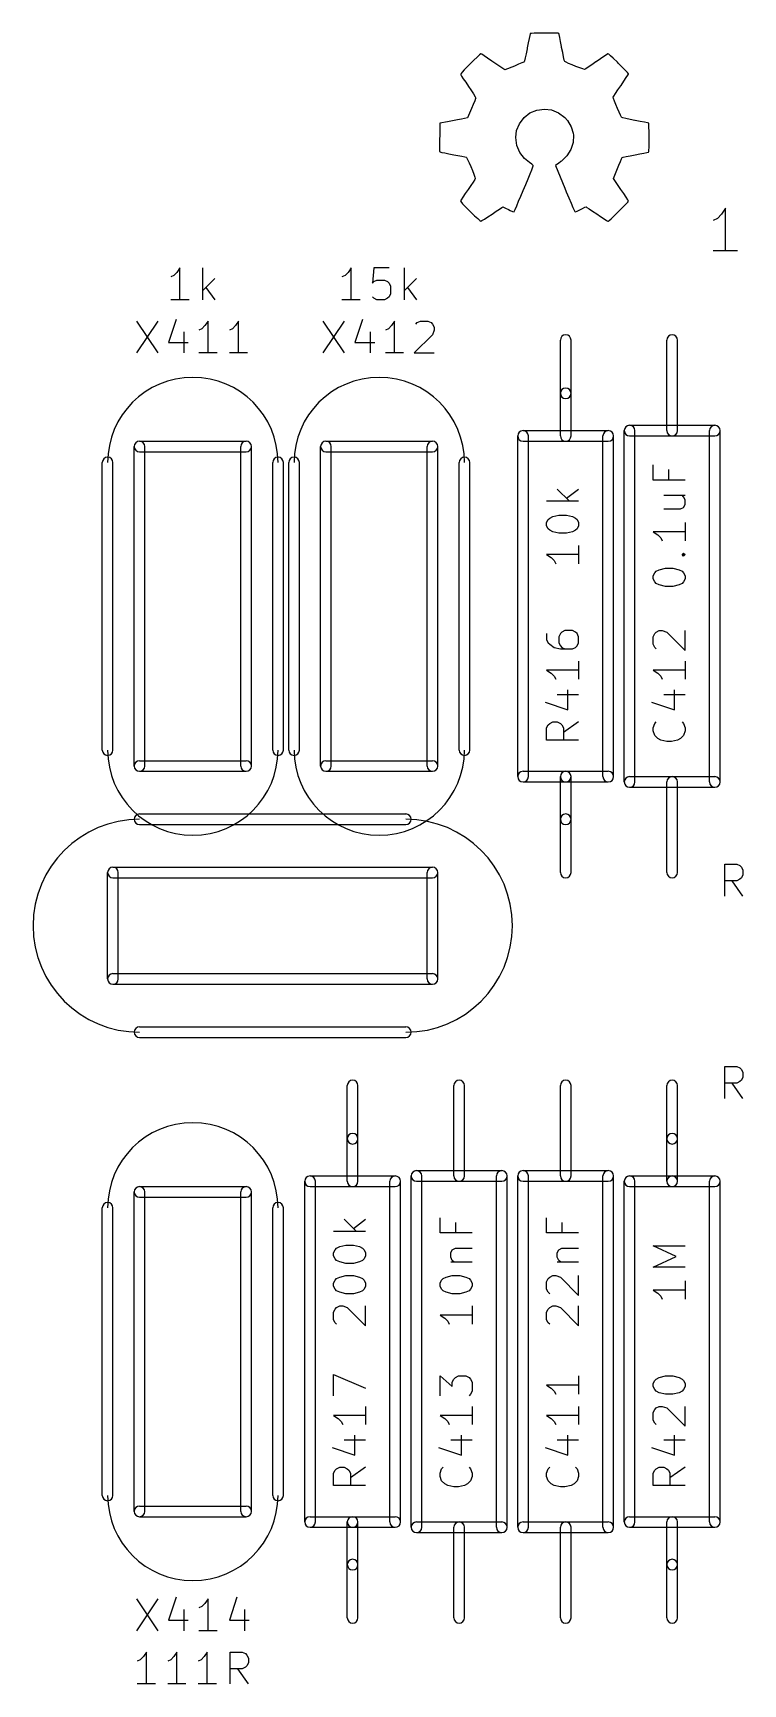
# Model space of a CAD drawing. Extents: x 182.9 to 232.4, y -159.8 to -119.6.
# Drawn here: x 182.88 to 199.81, y -159.69 to -120.31 of the extents above; entities that cross this region are included whole.
import ezdxf

# ---------------------------------------------------------------- set-up
doc = ezdxf.new("R2010")
doc.units = 0
doc.header["$MEASUREMENT"] = 0
doc.layers.add('BLACK', color=250, linetype='CONTINUOUS')

msp = doc.modelspace()

# ---------------------------------------------------------------- linework, layer by layer
at = {"layer": 'BLACK'}
for p, q in [((194.706, -120.439), (194.686, -120.543)), ((194.724, -120.366), (194.706, -120.439)), ((194.734, -120.327), (194.724, -120.366)), ((194.762, -120.32), (194.734, -120.325)), ((194.734, -120.325), (194.734, -120.327)), ((194.831, -120.315), (194.762, -120.32)), ((194.925, -120.312), (194.831, -120.315)), ((195.034, -120.31), (194.925, -120.312)), ((195.146, -120.31), (195.034, -120.31)), ((195.255, -120.31), (195.146, -120.31)), ((195.344, -120.312), (195.255, -120.31)), ((195.402, -120.317), (195.344, -120.312)), ((195.417, -120.32), (195.402, -120.317)), ((195.425, -120.348), (195.417, -120.32)), ((195.44, -120.416), (195.425, -120.348)), ((195.458, -120.515), (195.44, -120.416)), ((193.469, -120.884), (193.393, -120.957)), ((193.525, -120.83), (193.469, -120.884)), ((193.553, -120.805), (193.525, -120.83)), ((193.556, -120.805), (193.553, -120.805)), ((193.578, -120.818), (193.556, -120.805)), ((193.637, -120.856), (193.578, -120.818)), ((193.718, -120.912), (193.637, -120.856)), ((194.615, -120.904), (194.602, -120.97)), ((194.635, -120.805), (194.615, -120.904)), ((194.658, -120.688), (194.635, -120.805)), ((194.663, -120.665), (194.658, -120.688)), ((194.686, -120.543), (194.663, -120.665)), ((195.481, -120.635), (195.458, -120.515)), ((195.483, -120.655), (195.481, -120.635)), ((195.509, -120.777), (195.483, -120.655)), ((195.529, -120.879), (195.509, -120.777)), ((195.547, -120.955), (195.529, -120.879)), ((196.492, -120.868), (196.408, -120.927)), ((196.555, -120.828), (196.492, -120.868)), ((196.586, -120.81), (196.555, -120.828)), ((196.606, -120.818), (196.586, -120.81)), ((196.649, -120.851), (196.606, -120.818)), ((196.715, -120.912), (196.649, -120.851)), ((193.086, -121.275), (193.078, -121.295)), ((193.078, -121.295), (193.081, -121.31)), ((193.114, -121.242), (193.086, -121.275)), ((193.162, -121.188), (193.114, -121.242)), ((193.241, -121.11), (193.162, -121.188)), ((193.304, -121.044), (193.241, -121.11)), ((193.393, -120.957), (193.304, -121.044)), ((193.82, -120.98), (193.718, -120.912)), ((193.845, -120.998), (193.82, -120.98)), ((194.127, -121.188), (193.845, -120.998)), ((194.356, -121.097), (194.127, -121.188)), ((194.455, -121.056), (194.356, -121.097)), ((194.534, -121.023), (194.455, -121.056)), ((194.582, -121.003), (194.534, -121.023)), ((194.594, -120.998), (194.582, -121.003)), ((194.602, -120.97), (194.594, -120.998)), ((195.557, -120.99), (195.547, -120.955)), ((195.588, -121.008), (195.557, -120.99)), ((195.651, -121.036), (195.588, -121.008)), ((195.735, -121.072), (195.651, -121.036)), ((195.826, -121.11), (195.735, -121.072)), ((195.915, -121.143), (195.826, -121.11)), ((195.986, -121.168), (195.915, -121.143)), ((196.027, -121.181), (195.986, -121.168)), ((196.03, -121.181), (196.027, -121.181)), ((196.058, -121.166), (196.03, -121.181)), ((196.116, -121.125), (196.058, -121.166)), ((196.2, -121.069), (196.116, -121.125)), ((196.299, -121.001), (196.2, -121.069)), ((196.306, -120.995), (196.299, -121.001)), ((196.408, -120.927), (196.306, -120.995)), ((196.814, -121.008), (196.715, -120.912)), ((196.842, -121.034), (196.814, -121.008)), ((196.929, -121.122), (196.842, -121.034)), ((197.002, -121.199), (196.929, -121.122)), ((197.053, -121.255), (197.002, -121.199)), ((197.076, -121.285), (197.053, -121.255)), ((197.061, -121.315), (197.076, -121.288)), ((197.076, -121.288), (197.076, -121.285)), ((193.081, -121.31), (193.098, -121.338)), ((193.098, -121.338), (193.139, -121.399)), ((193.139, -121.399), (193.197, -121.486)), ((193.197, -121.486), (193.266, -121.585)), ((193.266, -121.585), (193.322, -121.669)), ((193.322, -121.669), (193.383, -121.763)), ((196.771, -121.752), (196.827, -121.669)), ((196.827, -121.669), (196.896, -121.567)), ((196.896, -121.567), (196.901, -121.559)), ((196.901, -121.559), (196.969, -121.46)), ((196.969, -121.46), (197.025, -121.374)), ((197.025, -121.374), (197.061, -121.315)), ((193.378, -122.014), (193.337, -122.113)), ((193.413, -121.93), (193.378, -122.014)), ((193.383, -121.763), (193.421, -121.829)), ((193.431, -121.874), (193.413, -121.93)), ((193.421, -121.829), (193.436, -121.862)), ((193.436, -121.862), (193.431, -121.874)), ((196.71, -121.844), (196.713, -121.841)), ((196.718, -121.872), (196.71, -121.844)), ((196.713, -121.841), (196.731, -121.813)), ((196.741, -121.933), (196.718, -121.872)), ((196.731, -121.813), (196.771, -121.752)), ((196.774, -122.017), (196.741, -121.933)), ((196.812, -122.11), (196.774, -122.017)), ((192.58, -122.461), (192.573, -123.137)), ((192.763, -122.425), (192.58, -122.461)), ((192.883, -122.403), (192.763, -122.425)), ((193.004, -122.38), (192.883, -122.403)), ((193.093, -122.362), (193.004, -122.38)), ((193.238, -122.334), (193.093, -122.362)), ((193.337, -122.113), (193.238, -122.334)), ((194.409, -122.636), (194.475, -122.474)), ((194.475, -122.474), (194.589, -122.326)), ((194.589, -122.326), (194.729, -122.217)), ((194.729, -122.217), (194.892, -122.149)), ((194.892, -122.149), (195.072, -122.126)), ((195.072, -122.126), (195.245, -122.146)), ((195.245, -122.146), (195.412, -122.212)), ((195.412, -122.212), (195.56, -122.324)), ((195.56, -122.324), (195.623, -122.395)), ((195.623, -122.395), (195.71, -122.545)), ((196.853, -122.199), (196.812, -122.11)), ((196.886, -122.273), (196.853, -122.199)), ((196.908, -122.319), (196.886, -122.273)), ((196.916, -122.326), (196.908, -122.319)), ((196.944, -122.337), (196.916, -122.326)), ((197.015, -122.352), (196.944, -122.337)), ((197.114, -122.372), (197.015, -122.352)), ((197.231, -122.395), (197.114, -122.372)), ((197.239, -122.398), (197.231, -122.395)), ((197.358, -122.42), (197.239, -122.398)), ((197.457, -122.438), (197.358, -122.42)), ((197.528, -122.453), (197.457, -122.438)), ((197.559, -122.461), (197.528, -122.453)), ((197.564, -122.489), (197.559, -122.461)), ((194.389, -122.806), (194.409, -122.636)), ((194.412, -122.992), (194.389, -122.806)), ((195.71, -122.545), (195.758, -122.702)), ((195.763, -122.743), (195.755, -122.918)), ((195.758, -122.702), (195.763, -122.743)), ((197.566, -122.555), (197.564, -122.489)), ((197.569, -122.662), (197.566, -122.555)), ((197.571, -122.791), (197.569, -122.662)), ((197.571, -122.806), (197.571, -122.791)), ((197.571, -122.946), (197.571, -122.806)), ((192.573, -123.137), (192.601, -123.149)), ((192.601, -123.149), (192.629, -123.157)), ((192.629, -123.157), (192.697, -123.172)), ((192.697, -123.172), (192.794, -123.193)), ((192.794, -123.193), (192.91, -123.213)), ((192.91, -123.213), (193.007, -123.231)), ((193.007, -123.231), (193.106, -123.251)), ((193.106, -123.251), (193.177, -123.264)), ((193.177, -123.264), (193.208, -123.271)), ((194.483, -123.157), (194.412, -122.992)), ((194.6, -123.302), (194.483, -123.157)), ((195.61, -123.238), (195.481, -123.363)), ((195.704, -123.088), (195.61, -123.238)), ((195.755, -122.918), (195.704, -123.088)), ((196.954, -123.271), (197.023, -123.256)), ((197.023, -123.256), (197.119, -123.236)), ((197.119, -123.236), (197.234, -123.215)), ((197.234, -123.215), (197.345, -123.195)), ((197.345, -123.195), (197.444, -123.175)), ((197.444, -123.175), (197.515, -123.162)), ((197.515, -123.162), (197.548, -123.154)), ((197.548, -123.154), (197.556, -123.149)), ((197.556, -123.149), (197.564, -123.134)), ((197.564, -123.134), (197.566, -123.101)), ((197.566, -123.101), (197.569, -123.04)), ((197.569, -123.04), (197.571, -122.946)), ((193.208, -123.271), (193.218, -123.281)), ((193.218, -123.281), (193.241, -123.33)), ((193.241, -123.33), (193.276, -123.406)), ((193.276, -123.406), (193.317, -123.497)), ((193.317, -123.497), (193.355, -123.591)), ((193.355, -123.591), (193.391, -123.68)), ((194.719, -123.398), (194.6, -123.302)), ((194.772, -123.439), (194.719, -123.398)), ((194.732, -123.67), (194.772, -123.574)), ((194.805, -123.469), (194.772, -123.439)), ((194.772, -123.574), (194.798, -123.505)), ((194.798, -123.505), (194.808, -123.477)), ((194.808, -123.477), (194.805, -123.469)), ((195.367, -123.449), (195.336, -123.474)), ((195.336, -123.474), (195.56, -124.013)), ((195.407, -123.419), (195.367, -123.449)), ((195.466, -123.373), (195.407, -123.419)), ((195.481, -123.363), (195.466, -123.373)), ((196.72, -123.784), (196.817, -123.541)), ((196.817, -123.541), (196.847, -123.464)), ((196.847, -123.464), (196.886, -123.375)), ((196.886, -123.375), (196.913, -123.309)), ((196.913, -123.309), (196.929, -123.281)), ((196.929, -123.281), (196.954, -123.271)), ((193.251, -124.046), (193.185, -124.142)), ((193.319, -123.947), (193.251, -124.046)), ((193.373, -123.866), (193.319, -123.947)), ((193.411, -123.807), (193.373, -123.866)), ((193.391, -123.68), (193.413, -123.746)), ((193.424, -123.779), (193.411, -123.807)), ((193.413, -123.746), (193.424, -123.779)), ((194.569, -124.064), (194.627, -123.924)), ((194.627, -123.924), (194.683, -123.789)), ((194.683, -123.789), (194.732, -123.67)), ((195.56, -124.013), (195.595, -124.097)), ((196.898, -124.043), (196.72, -123.784)), ((196.967, -124.142), (196.898, -124.043)), ((193.088, -124.287), (193.07, -124.315)), ((193.07, -124.315), (193.081, -124.333)), ((193.081, -124.333), (193.119, -124.381)), ((193.126, -124.226), (193.088, -124.287)), ((193.119, -124.381), (193.192, -124.457)), ((193.185, -124.142), (193.126, -124.226)), ((194.376, -124.516), (194.412, -124.435)), ((194.412, -124.435), (194.457, -124.325)), ((194.457, -124.325), (194.513, -124.198)), ((194.513, -124.198), (194.569, -124.064)), ((195.595, -124.097), (195.656, -124.244)), ((195.656, -124.244), (195.71, -124.371)), ((195.71, -124.371), (195.753, -124.473)), ((196.944, -124.468), (197.013, -124.394)), ((197.023, -124.229), (196.967, -124.142)), ((197.013, -124.394), (197.058, -124.343)), ((197.061, -124.29), (197.023, -124.229)), ((197.058, -124.343), (197.076, -124.32)), ((197.076, -124.32), (197.061, -124.29)), ((193.192, -124.457), (193.304, -124.567)), ((193.304, -124.567), (193.322, -124.584)), ((193.322, -124.584), (193.408, -124.668)), ((193.408, -124.668), (193.482, -124.737)), ((193.482, -124.737), (193.535, -124.783)), ((193.535, -124.783), (193.558, -124.8)), ((193.558, -124.8), (193.584, -124.785)), ((193.584, -124.785), (193.642, -124.75)), ((193.642, -124.75), (193.726, -124.694)), ((193.726, -124.694), (193.825, -124.628)), ((193.825, -124.628), (193.924, -124.562)), ((193.924, -124.562), (194.005, -124.508)), ((194.005, -124.508), (194.061, -124.47)), ((194.061, -124.47), (194.086, -124.457)), ((194.086, -124.457), (194.099, -124.463)), ((194.099, -124.463), (194.145, -124.485)), ((194.145, -124.485), (194.213, -124.521)), ((194.213, -124.521), (194.254, -124.541)), ((194.254, -124.541), (194.315, -124.567)), ((194.315, -124.567), (194.348, -124.574)), ((194.348, -124.574), (194.353, -124.564)), ((194.353, -124.564), (194.376, -124.516)), ((195.753, -124.473), (195.783, -124.539)), ((195.783, -124.539), (195.796, -124.567)), ((195.796, -124.567), (195.796, -124.569)), ((195.796, -124.569), (195.816, -124.572)), ((195.816, -124.572), (195.857, -124.557)), ((195.857, -124.557), (195.933, -124.521)), ((195.933, -124.521), (195.981, -124.496)), ((195.981, -124.496), (196.04, -124.468)), ((196.04, -124.468), (196.065, -124.457)), ((196.065, -124.457), (196.088, -124.47)), ((196.088, -124.47), (196.141, -124.506)), ((196.141, -124.506), (196.223, -124.559)), ((196.223, -124.559), (196.319, -124.623)), ((196.319, -124.623), (196.411, -124.686)), ((196.411, -124.686), (196.494, -124.742)), ((196.494, -124.742), (196.555, -124.78)), ((196.555, -124.78), (196.586, -124.798)), ((196.586, -124.798), (196.591, -124.798)), ((196.591, -124.798), (196.616, -124.783)), ((196.616, -124.783), (196.665, -124.742)), ((196.665, -124.742), (196.738, -124.673)), ((196.738, -124.673), (196.842, -124.569)), ((196.842, -124.569), (196.858, -124.554)), ((196.858, -124.554), (196.944, -124.468)), ((199.196, -124.732), (199.1, -124.781)), ((199.293, -124.635), (199.196, -124.732)), ((199.39, -124.49), (199.293, -124.635)), ((199.39, -125.506), (199.39, -124.49)), ((199.68, -125.506), (199.1, -125.506)), ((186.309, -126.02), (186.236, -126.093)), ((186.382, -125.911), (186.309, -126.02)), ((186.382, -126.673), (186.382, -125.911)), ((186.926, -126.673), (186.926, -125.911)), ((190.391, -126.02), (190.319, -126.093)), ((190.464, -125.911), (190.391, -126.02)), ((190.464, -126.673), (190.464, -125.911)), ((191.008, -125.911), (190.972, -126.274)), ((191.371, -125.911), (191.008, -125.911)), ((191.734, -126.673), (191.734, -125.911)), ((186.236, -126.093), (186.164, -126.129)), ((187.216, -126.165), (186.926, -126.456)), ((186.998, -126.383), (187.216, -126.673)), ((190.319, -126.093), (190.246, -126.129)), ((190.972, -126.274), (191.008, -126.238)), ((191.008, -126.238), (191.081, -126.202)), ((191.081, -126.202), (191.262, -126.202)), ((191.262, -126.202), (191.335, -126.238)), ((191.335, -126.238), (191.371, -126.274)), ((191.371, -126.274), (191.407, -126.347)), ((191.407, -126.347), (191.407, -126.528)), ((192.024, -126.165), (191.734, -126.456)), ((191.806, -126.383), (192.024, -126.673)), ((186.599, -126.673), (186.164, -126.673)), ((190.681, -126.673), (190.246, -126.673)), ((191.008, -126.637), (190.972, -126.601)), ((191.081, -126.673), (191.008, -126.637)), ((191.262, -126.673), (191.081, -126.673)), ((191.335, -126.637), (191.262, -126.673)), ((191.371, -126.601), (191.335, -126.637)), ((191.407, -126.528), (191.371, -126.601)), ((185.347, -127.181), (185.855, -127.943)), ((185.855, -127.181), (185.347, -127.943)), ((186.291, -127.145), (186.109, -127.689)), ((187.053, -127.181), (186.98, -127.29)), ((187.053, -127.943), (187.053, -127.181)), ((187.779, -127.181), (187.706, -127.29)), ((187.779, -127.943), (187.779, -127.181)), ((189.792, -127.181), (190.3, -127.943)), ((190.3, -127.181), (189.792, -127.943)), ((190.736, -127.145), (190.554, -127.689)), ((191.498, -127.181), (191.425, -127.29)), ((191.498, -127.943), (191.498, -127.181)), ((192.042, -127.218), (192.115, -127.181)), ((192.115, -127.181), (192.296, -127.181)), ((192.296, -127.181), (192.369, -127.218)), ((186.472, -127.435), (186.472, -127.943)), ((186.908, -127.363), (186.835, -127.399)), ((186.98, -127.29), (186.908, -127.363)), ((187.633, -127.363), (187.561, -127.399)), ((187.706, -127.29), (187.633, -127.363)), ((190.917, -127.435), (190.917, -127.943)), ((191.353, -127.363), (191.28, -127.399)), ((191.425, -127.29), (191.353, -127.363)), ((192.405, -127.508), (191.97, -127.943)), ((192.006, -127.254), (192.042, -127.218)), ((192.369, -127.218), (192.405, -127.254)), ((192.405, -127.254), (192.441, -127.327)), ((192.441, -127.399), (192.405, -127.508)), ((192.441, -127.327), (192.441, -127.399)), ((186.109, -127.689), (186.581, -127.689)), ((187.271, -127.943), (186.835, -127.943)), ((187.996, -127.943), (187.561, -127.943)), ((190.554, -127.689), (191.026, -127.689)), ((191.716, -127.943), (191.28, -127.943)), ((191.97, -127.943), (192.441, -127.943)), ((195.453, -128.905), (195.453, -127.635)), ((195.707, -128.905), (195.707, -127.635)), ((197.993, -129.794), (197.993, -127.635)), ((198.247, -129.794), (198.247, -127.635)), ((195.453, -129.921), (195.453, -128.905)), ((195.707, -129.921), (195.707, -128.905)), ((194.437, -138.049), (194.437, -129.921)), ((194.564, -129.794), (196.596, -129.794)), ((194.691, -138.049), (194.691, -129.921)), ((196.469, -138.049), (196.469, -129.921)), ((196.723, -138.049), (196.723, -129.921)), ((196.977, -138.176), (196.977, -129.794)), ((197.104, -129.667), (199.136, -129.667)), ((197.104, -129.921), (199.136, -129.921)), ((197.231, -138.176), (197.231, -129.794)), ((199.009, -138.176), (199.009, -129.794)), ((199.263, -138.176), (199.263, -129.794)), ((185.293, -137.795), (185.293, -130.175)), ((185.42, -130.048), (187.96, -130.048)), ((185.42, -130.302), (187.96, -130.302)), ((185.547, -137.795), (185.547, -130.175)), ((187.833, -137.795), (187.833, -130.175)), ((188.087, -137.795), (188.087, -130.175)), ((189.738, -137.795), (189.738, -130.175)), ((189.865, -130.048), (192.405, -130.048)), ((189.865, -130.302), (192.405, -130.302)), ((189.992, -137.795), (189.992, -130.175)), ((192.278, -137.795), (192.278, -130.175)), ((192.532, -137.795), (192.532, -130.175)), ((194.564, -130.048), (196.596, -130.048)), ((184.531, -137.414), (184.531, -130.556)), ((184.785, -137.414), (184.785, -130.556)), ((188.595, -137.414), (188.595, -130.556)), ((188.849, -137.414), (188.849, -130.556)), ((188.976, -137.414), (188.976, -130.556)), ((189.23, -137.414), (189.23, -130.556)), ((193.04, -137.414), (193.04, -130.556)), ((193.294, -137.414), (193.294, -130.556)), ((197.666, -130.973), (197.666, -130.61)), ((198.029, -130.719), (198.029, -130.973)), ((198.428, -130.973), (197.666, -130.973)), ((195.888, -131.481), (195.126, -131.481)), ((195.38, -131.191), (195.671, -131.481)), ((195.598, -131.409), (195.888, -131.191)), ((197.92, -131.336), (198.428, -131.336)), ((198.392, -131.372), (198.356, -131.336)), ((198.428, -131.445), (198.392, -131.372)), ((198.428, -131.554), (198.428, -131.445)), ((195.126, -131.989), (195.163, -131.917)), ((195.163, -131.917), (195.199, -131.88)), ((195.199, -131.88), (195.272, -131.844)), ((195.272, -131.844), (195.417, -131.808)), ((195.417, -131.808), (195.598, -131.808)), ((195.598, -131.808), (195.743, -131.844)), ((195.743, -131.844), (195.816, -131.88)), ((195.816, -131.88), (195.852, -131.917)), ((195.852, -131.917), (195.888, -131.989)), ((197.92, -131.663), (198.32, -131.663)), ((198.32, -131.663), (198.392, -131.626)), ((198.392, -131.626), (198.428, -131.554)), ((195.126, -132.062), (195.126, -131.989)), ((195.163, -132.134), (195.126, -132.062)), ((195.199, -132.171), (195.163, -132.134)), ((195.272, -132.207), (195.199, -132.171)), ((195.417, -132.243), (195.272, -132.207)), ((195.598, -132.243), (195.417, -132.243)), ((195.743, -132.207), (195.598, -132.243)), ((195.816, -132.171), (195.743, -132.207)), ((195.852, -132.134), (195.816, -132.171)), ((195.888, -132.062), (195.852, -132.134)), ((195.888, -131.989), (195.888, -132.062)), ((198.428, -132.207), (197.666, -132.207)), ((197.666, -132.207), (197.775, -132.28)), ((197.775, -132.28), (197.848, -132.352)), ((198.428, -131.989), (198.428, -132.425)), ((195.888, -132.534), (195.888, -132.969)), ((197.848, -132.352), (197.884, -132.425)), ((198.356, -132.751), (198.392, -132.715)), ((198.392, -132.715), (198.428, -132.751)), ((195.888, -132.751), (195.126, -132.751)), ((195.126, -132.751), (195.235, -132.824)), ((195.235, -132.824), (195.308, -132.896)), ((195.308, -132.896), (195.344, -132.969)), ((197.739, -133.15), (197.812, -133.114)), ((197.812, -133.114), (197.957, -133.078)), ((197.957, -133.078), (198.138, -133.078)), ((198.138, -133.078), (198.283, -133.114)), ((198.283, -133.114), (198.356, -133.15)), ((198.392, -132.788), (198.356, -132.751)), ((198.356, -132.751), (198.428, -132.751)), ((198.428, -132.751), (198.392, -132.788)), ((197.666, -133.259), (197.703, -133.187)), ((197.666, -133.332), (197.666, -133.259)), ((197.703, -133.404), (197.666, -133.332)), ((197.703, -133.187), (197.739, -133.15)), ((197.739, -133.441), (197.703, -133.404)), ((197.812, -133.477), (197.739, -133.441)), ((197.957, -133.513), (197.812, -133.477)), ((198.283, -133.477), (198.138, -133.513)), ((198.356, -133.441), (198.283, -133.477)), ((198.356, -133.15), (198.392, -133.187)), ((198.392, -133.404), (198.356, -133.441)), ((198.392, -133.187), (198.428, -133.259)), ((198.428, -133.332), (198.392, -133.404)), ((198.428, -133.259), (198.428, -133.332)), ((198.138, -133.513), (197.957, -133.513)), ((195.126, -134.638), (195.126, -134.783)), ((195.453, -134.638), (195.417, -134.711)), ((195.489, -134.602), (195.453, -134.638)), ((195.562, -134.566), (195.489, -134.602)), ((195.743, -134.566), (195.562, -134.566)), ((195.816, -134.602), (195.743, -134.566)), ((195.852, -134.638), (195.816, -134.602)), ((195.888, -134.711), (195.852, -134.638)), ((197.666, -134.711), (197.703, -134.638)), ((197.703, -134.638), (197.739, -134.602)), ((197.739, -134.602), (197.812, -134.566)), ((197.812, -134.566), (197.884, -134.566)), ((197.884, -134.566), (197.993, -134.602)), ((197.993, -134.602), (198.428, -135.037)), ((198.428, -135.037), (198.428, -134.566)), ((195.126, -134.783), (195.163, -134.856)), ((195.163, -134.856), (195.199, -134.892)), ((195.199, -134.892), (195.308, -134.965)), ((195.308, -134.965), (195.453, -135.001)), ((195.417, -134.711), (195.417, -134.856)), ((195.417, -134.856), (195.453, -134.928)), ((195.453, -134.928), (195.489, -134.965)), ((195.453, -135.001), (195.743, -135.001)), ((195.489, -134.965), (195.562, -135.001)), ((195.743, -135.001), (195.816, -134.965)), ((195.816, -134.965), (195.852, -134.928)), ((195.852, -134.928), (195.888, -134.856)), ((195.888, -134.856), (195.888, -134.711)), ((197.666, -134.892), (197.666, -134.711)), ((197.703, -134.965), (197.666, -134.892)), ((197.739, -135.001), (197.703, -134.965)), ((195.888, -135.291), (195.888, -135.727)), ((198.428, -135.291), (198.428, -135.727)), ((195.888, -135.509), (195.126, -135.509)), ((195.126, -135.509), (195.235, -135.582)), ((195.235, -135.582), (195.308, -135.654)), ((195.308, -135.654), (195.344, -135.727)), ((198.428, -135.509), (197.666, -135.509)), ((197.666, -135.509), (197.775, -135.582)), ((197.775, -135.582), (197.848, -135.654)), ((197.848, -135.654), (197.884, -135.727)), ((195.38, -136.09), (195.888, -136.09)), ((195.634, -136.452), (195.634, -135.981)), ((197.92, -136.09), (198.428, -136.09)), ((198.174, -136.452), (198.174, -135.981)), ((195.09, -136.271), (195.634, -136.452)), ((197.63, -136.271), (198.174, -136.452)), ((195.126, -136.888), (195.163, -136.815)), ((195.126, -137.178), (195.126, -136.888)), ((195.163, -136.815), (195.199, -136.779)), ((195.199, -136.779), (195.272, -136.743)), ((195.272, -136.743), (195.38, -136.743)), ((195.38, -136.743), (195.453, -136.779)), ((195.453, -136.779), (195.489, -136.815)), ((195.489, -136.815), (195.526, -136.888)), ((195.888, -136.743), (195.526, -136.997)), ((195.526, -136.888), (195.526, -137.178)), ((197.666, -136.888), (197.703, -136.779)), ((197.666, -136.96), (197.666, -136.888)), ((197.703, -137.069), (197.666, -136.96)), ((197.703, -136.779), (197.739, -136.743)), ((198.356, -136.743), (198.392, -136.779)), ((198.392, -136.779), (198.428, -136.888)), ((198.428, -136.96), (198.392, -137.069)), ((198.428, -136.888), (198.428, -136.96)), ((195.888, -137.178), (195.126, -137.178)), ((197.775, -137.142), (197.703, -137.069)), ((197.848, -137.178), (197.775, -137.142)), ((197.993, -137.214), (197.848, -137.178)), ((198.102, -137.214), (197.993, -137.214)), ((198.247, -137.178), (198.102, -137.214)), ((198.32, -137.142), (198.247, -137.178)), ((198.392, -137.069), (198.32, -137.142)), ((185.42, -137.668), (187.96, -137.668)), ((189.865, -137.668), (192.405, -137.668)), ((185.42, -137.922), (187.96, -137.922)), ((189.865, -137.922), (192.405, -137.922)), ((194.564, -137.922), (195.58, -137.922)), ((194.564, -138.176), (195.58, -138.176)), ((195.453, -139.065), (195.453, -138.049)), ((195.58, -137.922), (196.596, -137.922)), ((195.58, -138.176), (196.596, -138.176)), ((195.707, -139.065), (195.707, -138.049)), ((197.104, -138.049), (199.136, -138.049)), ((197.993, -140.335), (197.993, -138.176)), ((198.247, -140.335), (198.247, -138.176)), ((197.104, -138.303), (199.136, -138.303)), ((185.42, -138.938), (191.77, -138.938)), ((185.42, -139.192), (191.77, -139.192)), ((195.453, -140.335), (195.453, -139.065)), ((195.707, -140.335), (195.707, -139.065)), ((199.372, -140.897), (199.372, -140.135)), ((199.372, -140.135), (199.662, -140.135)), ((199.662, -140.135), (199.735, -140.172)), ((199.735, -140.172), (199.771, -140.208)), ((184.658, -142.875), (184.658, -140.335)), ((184.785, -140.208), (192.405, -140.208)), ((184.785, -140.462), (192.405, -140.462)), ((184.912, -142.875), (184.912, -140.335)), ((192.278, -142.875), (192.278, -140.335)), ((192.532, -142.875), (192.532, -140.335)), ((199.662, -140.535), (199.372, -140.535)), ((199.807, -140.897), (199.553, -140.535)), ((199.735, -140.498), (199.662, -140.535)), ((199.771, -140.462), (199.735, -140.498)), ((199.771, -140.208), (199.807, -140.281)), ((199.807, -140.389), (199.771, -140.462)), ((199.807, -140.281), (199.807, -140.389)), ((184.785, -142.748), (192.405, -142.748)), ((184.785, -143.002), (192.405, -143.002)), ((185.42, -144.018), (191.77, -144.018)), ((185.42, -144.272), (191.77, -144.272)), ((199.372, -145.723), (199.372, -144.961)), ((199.372, -144.961), (199.662, -144.961)), ((199.662, -144.961), (199.735, -144.998)), ((199.735, -144.998), (199.771, -145.034)), ((199.771, -145.288), (199.735, -145.324)), ((199.771, -145.034), (199.807, -145.107)), ((199.807, -145.215), (199.771, -145.288)), ((199.807, -145.107), (199.807, -145.215)), ((190.373, -146.685), (190.373, -145.415)), ((190.627, -146.685), (190.627, -145.415)), ((192.913, -147.574), (192.913, -145.415)), ((193.167, -147.574), (193.167, -145.415)), ((195.453, -147.574), (195.453, -145.415)), ((195.707, -147.574), (195.707, -145.415)), ((197.993, -146.685), (197.993, -145.415)), ((198.247, -146.685), (198.247, -145.415)), ((199.662, -145.361), (199.372, -145.361)), ((199.807, -145.723), (199.553, -145.361)), ((199.735, -145.324), (199.662, -145.361)), ((190.373, -147.701), (190.373, -146.685)), ((190.627, -147.701), (190.627, -146.685)), ((197.993, -147.701), (197.993, -146.685)), ((198.247, -147.701), (198.247, -146.685)), ((189.484, -147.574), (191.516, -147.574)), ((191.897, -155.956), (191.897, -147.574)), ((192.024, -147.447), (194.056, -147.447)), ((192.151, -155.956), (192.151, -147.574)), ((193.929, -155.956), (193.929, -147.574)), ((194.183, -155.956), (194.183, -147.574)), ((194.437, -155.956), (194.437, -147.574)), ((194.564, -147.447), (196.596, -147.447)), ((194.691, -155.956), (194.691, -147.574)), ((196.469, -155.956), (196.469, -147.574)), ((196.723, -155.956), (196.723, -147.574)), ((197.104, -147.574), (198.12, -147.574)), ((198.12, -147.574), (199.136, -147.574)), ((185.293, -155.575), (185.293, -147.955)), ((185.42, -147.828), (187.96, -147.828)), ((185.547, -155.575), (185.547, -147.955)), ((187.833, -155.575), (187.833, -147.955)), ((188.087, -155.575), (188.087, -147.955)), ((189.357, -155.829), (189.357, -147.701)), ((189.484, -147.828), (191.516, -147.828)), ((189.611, -155.829), (189.611, -147.701)), ((191.389, -155.829), (191.389, -147.701)), ((191.643, -155.829), (191.643, -147.701)), ((192.024, -147.701), (194.056, -147.701)), ((194.564, -147.701), (196.596, -147.701)), ((196.977, -155.829), (196.977, -147.701)), ((197.104, -147.828), (198.12, -147.828)), ((197.231, -155.829), (197.231, -147.701)), ((198.12, -147.828), (199.136, -147.828)), ((199.009, -155.829), (199.009, -147.701)), ((199.263, -155.829), (199.263, -147.701)), ((184.531, -155.194), (184.531, -148.336)), ((184.785, -155.194), (184.785, -148.336)), ((185.42, -148.082), (187.96, -148.082)), ((188.595, -155.194), (188.595, -148.336)), ((188.849, -155.194), (188.849, -148.336)), ((190.3, -148.608), (190.591, -148.898)), ((190.518, -148.826), (190.808, -148.608)), ((192.586, -148.935), (192.586, -148.572)), ((192.949, -148.681), (192.949, -148.935)), ((195.126, -148.935), (195.126, -148.572)), ((195.489, -148.681), (195.489, -148.935)), ((190.808, -148.898), (190.046, -148.898)), ((190.119, -149.298), (190.192, -149.261)), ((190.192, -149.261), (190.337, -149.225)), ((190.337, -149.225), (190.518, -149.225)), ((190.518, -149.225), (190.663, -149.261)), ((190.663, -149.261), (190.736, -149.298)), ((193.348, -148.935), (192.586, -148.935)), ((195.888, -148.935), (195.126, -148.935)), ((198.211, -149.497), (197.666, -149.243)), ((197.666, -149.243), (198.428, -149.243)), ((190.046, -149.406), (190.083, -149.334)), ((190.046, -149.479), (190.046, -149.406)), ((190.083, -149.552), (190.046, -149.479)), ((190.083, -149.334), (190.119, -149.298)), ((190.119, -149.588), (190.083, -149.552)), ((190.192, -149.624), (190.119, -149.588)), ((190.337, -149.66), (190.192, -149.624)), ((190.663, -149.624), (190.518, -149.66)), ((190.736, -149.588), (190.663, -149.624)), ((190.736, -149.298), (190.772, -149.334)), ((190.772, -149.552), (190.736, -149.588)), ((190.772, -149.334), (190.808, -149.406)), ((190.808, -149.479), (190.772, -149.552)), ((190.808, -149.406), (190.808, -149.479)), ((192.84, -149.406), (192.877, -149.334)), ((192.84, -149.515), (192.84, -149.406)), ((192.877, -149.588), (192.84, -149.515)), ((192.84, -149.624), (193.348, -149.624)), ((192.877, -149.334), (192.949, -149.298)), ((192.913, -149.624), (192.877, -149.588)), ((192.949, -149.298), (193.348, -149.298)), ((195.38, -149.406), (195.417, -149.334)), ((195.38, -149.515), (195.38, -149.406)), ((195.417, -149.588), (195.38, -149.515)), ((195.38, -149.624), (195.888, -149.624)), ((195.417, -149.334), (195.489, -149.298)), ((195.453, -149.624), (195.417, -149.588)), ((195.489, -149.298), (195.888, -149.298)), ((197.666, -149.751), (198.211, -149.497)), ((190.083, -150.06), (190.119, -150.023)), ((190.119, -150.023), (190.192, -149.987)), ((190.192, -149.987), (190.337, -149.951)), ((190.518, -149.66), (190.337, -149.66)), ((190.337, -149.951), (190.518, -149.951)), ((190.518, -149.951), (190.663, -149.987)), ((190.663, -149.987), (190.736, -150.023)), ((190.736, -150.023), (190.772, -150.06)), ((192.623, -150.06), (192.659, -150.023)), ((192.659, -150.023), (192.732, -149.987)), ((192.732, -149.987), (192.877, -149.951)), ((192.877, -149.951), (193.058, -149.951)), ((193.058, -149.951), (193.203, -149.987)), ((193.203, -149.987), (193.276, -150.023)), ((193.276, -150.023), (193.312, -150.06)), ((195.126, -150.096), (195.163, -150.023)), ((195.163, -150.023), (195.199, -149.987)), ((195.199, -149.987), (195.272, -149.951)), ((195.272, -149.951), (195.344, -149.951)), ((195.344, -149.951), (195.453, -149.987)), ((195.453, -149.987), (195.888, -150.422)), ((195.888, -150.422), (195.888, -149.951)), ((198.428, -149.751), (197.666, -149.751)), ((190.046, -150.132), (190.083, -150.06)), ((190.046, -150.205), (190.046, -150.132)), ((190.083, -150.277), (190.046, -150.205)), ((190.119, -150.314), (190.083, -150.277)), ((190.192, -150.35), (190.119, -150.314)), ((190.337, -150.386), (190.192, -150.35)), ((190.518, -150.386), (190.337, -150.386)), ((190.663, -150.35), (190.518, -150.386)), ((190.736, -150.314), (190.663, -150.35)), ((190.772, -150.277), (190.736, -150.314)), ((190.772, -150.06), (190.808, -150.132)), ((190.808, -150.205), (190.772, -150.277)), ((190.808, -150.132), (190.808, -150.205)), ((192.586, -150.132), (192.623, -150.06)), ((192.586, -150.205), (192.586, -150.132)), ((192.623, -150.277), (192.586, -150.205)), ((192.659, -150.314), (192.623, -150.277)), ((192.732, -150.35), (192.659, -150.314)), ((192.877, -150.386), (192.732, -150.35)), ((193.058, -150.386), (192.877, -150.386)), ((193.203, -150.35), (193.058, -150.386)), ((193.276, -150.314), (193.203, -150.35)), ((193.312, -150.277), (193.276, -150.314)), ((193.312, -150.06), (193.348, -150.132)), ((193.348, -150.205), (193.312, -150.277)), ((193.348, -150.132), (193.348, -150.205)), ((195.126, -150.277), (195.126, -150.096)), ((195.163, -150.35), (195.126, -150.277)), ((195.199, -150.386), (195.163, -150.35)), ((198.428, -150.295), (197.666, -150.295)), ((197.666, -150.295), (197.775, -150.368)), ((197.775, -150.368), (197.848, -150.441)), ((197.848, -150.441), (197.884, -150.513)), ((198.428, -150.078), (198.428, -150.513)), ((190.046, -150.822), (190.083, -150.749)), ((190.046, -151.003), (190.046, -150.822)), ((190.083, -150.749), (190.119, -150.713)), ((190.119, -150.713), (190.192, -150.676)), ((190.192, -150.676), (190.264, -150.676)), ((190.264, -150.676), (190.373, -150.713)), ((190.373, -150.713), (190.808, -151.148)), ((190.808, -151.148), (190.808, -150.676)), ((193.348, -150.676), (193.348, -151.112)), ((195.126, -150.822), (195.163, -150.749)), ((195.126, -151.003), (195.126, -150.822)), ((195.163, -150.749), (195.199, -150.713)), ((195.199, -150.713), (195.272, -150.676)), ((195.272, -150.676), (195.344, -150.676)), ((195.344, -150.676), (195.453, -150.713)), ((195.453, -150.713), (195.888, -151.148)), ((195.888, -151.148), (195.888, -150.676)), ((190.083, -151.076), (190.046, -151.003)), ((190.119, -151.112), (190.083, -151.076)), ((193.348, -150.894), (192.586, -150.894)), ((192.586, -150.894), (192.695, -150.967)), ((192.695, -150.967), (192.768, -151.039)), ((192.768, -151.039), (192.804, -151.112)), ((195.163, -151.076), (195.126, -151.003)), ((195.199, -151.112), (195.163, -151.076)), ((190.046, -152.817), (190.046, -152.309)), ((190.046, -152.309), (190.808, -152.636)), ((192.586, -152.817), (192.586, -152.346)), ((192.586, -152.346), (192.877, -152.6)), ((192.913, -152.418), (192.949, -152.382)), ((192.949, -152.382), (193.022, -152.346)), ((193.022, -152.346), (193.203, -152.346)), ((193.203, -152.346), (193.276, -152.382)), ((193.276, -152.382), (193.312, -152.418)), ((195.888, -152.346), (195.888, -152.781)), ((197.739, -152.418), (197.812, -152.382)), ((197.812, -152.382), (197.957, -152.346)), ((197.957, -152.346), (198.138, -152.346)), ((198.138, -152.346), (198.283, -152.382)), ((198.283, -152.382), (198.356, -152.418)), ((192.877, -152.491), (192.913, -152.418)), ((192.877, -152.6), (192.877, -152.491)), ((193.312, -152.781), (193.276, -152.817)), ((193.312, -152.418), (193.348, -152.491)), ((193.348, -152.708), (193.312, -152.781)), ((193.348, -152.491), (193.348, -152.708)), ((195.888, -152.563), (195.126, -152.563)), ((195.126, -152.563), (195.235, -152.636)), ((195.235, -152.636), (195.308, -152.708)), ((195.308, -152.708), (195.344, -152.781)), ((197.666, -152.527), (197.703, -152.454)), ((197.666, -152.6), (197.666, -152.527)), ((197.703, -152.672), (197.666, -152.6)), ((197.703, -152.454), (197.739, -152.418)), ((197.739, -152.708), (197.703, -152.672)), ((197.812, -152.745), (197.739, -152.708)), ((197.957, -152.781), (197.812, -152.745)), ((198.138, -152.781), (197.957, -152.781)), ((198.283, -152.745), (198.138, -152.781)), ((198.356, -152.708), (198.283, -152.745)), ((198.356, -152.418), (198.392, -152.454)), ((198.392, -152.672), (198.356, -152.708)), ((198.392, -152.454), (198.428, -152.527)), ((198.428, -152.6), (198.392, -152.672)), ((198.428, -152.527), (198.428, -152.6)), ((190.808, -153.071), (190.808, -153.507)), ((193.348, -153.071), (193.348, -153.507)), ((195.888, -153.071), (195.888, -153.507)), ((197.666, -153.216), (197.703, -153.144)), ((197.703, -153.144), (197.739, -153.108)), ((197.739, -153.108), (197.812, -153.071)), ((197.812, -153.071), (197.884, -153.071)), ((197.884, -153.071), (197.993, -153.108)), ((197.993, -153.108), (198.428, -153.543)), ((198.428, -153.543), (198.428, -153.071)), ((190.808, -153.289), (190.046, -153.289)), ((190.046, -153.289), (190.155, -153.362)), ((190.155, -153.362), (190.228, -153.434)), ((190.228, -153.434), (190.264, -153.507)), ((193.348, -153.289), (192.586, -153.289)), ((192.586, -153.289), (192.695, -153.362)), ((192.695, -153.362), (192.768, -153.434)), ((192.768, -153.434), (192.804, -153.507)), ((195.888, -153.289), (195.126, -153.289)), ((195.126, -153.289), (195.235, -153.362)), ((195.235, -153.362), (195.308, -153.434)), ((195.308, -153.434), (195.344, -153.507)), ((197.666, -153.398), (197.666, -153.216)), ((197.703, -153.47), (197.666, -153.398)), ((197.739, -153.507), (197.703, -153.47)), ((190.3, -153.87), (190.808, -153.87)), ((190.554, -154.232), (190.554, -153.761)), ((192.84, -153.87), (193.348, -153.87)), ((193.094, -154.232), (193.094, -153.761)), ((195.38, -153.87), (195.888, -153.87)), ((195.634, -154.232), (195.634, -153.761)), ((197.92, -153.87), (198.428, -153.87)), ((198.174, -154.232), (198.174, -153.761)), ((190.01, -154.051), (190.554, -154.232)), ((192.55, -154.051), (193.094, -154.232)), ((195.09, -154.051), (195.634, -154.232)), ((197.63, -154.051), (198.174, -154.232)), ((190.046, -154.668), (190.083, -154.595)), ((190.046, -154.958), (190.046, -154.668)), ((190.083, -154.595), (190.119, -154.559)), ((190.119, -154.559), (190.192, -154.523)), ((190.192, -154.523), (190.3, -154.523)), ((190.3, -154.523), (190.373, -154.559)), ((190.373, -154.559), (190.409, -154.595)), ((190.409, -154.595), (190.446, -154.668)), ((190.808, -154.523), (190.446, -154.777)), ((190.446, -154.668), (190.446, -154.958)), ((192.586, -154.668), (192.623, -154.559)), ((192.586, -154.74), (192.586, -154.668)), ((192.623, -154.849), (192.586, -154.74)), ((192.623, -154.559), (192.659, -154.523)), ((193.276, -154.523), (193.312, -154.559)), ((193.312, -154.559), (193.348, -154.668)), ((193.348, -154.74), (193.312, -154.849)), ((193.348, -154.668), (193.348, -154.74)), ((195.126, -154.668), (195.163, -154.559)), ((195.126, -154.74), (195.126, -154.668)), ((195.163, -154.849), (195.126, -154.74)), ((195.163, -154.559), (195.199, -154.523)), ((195.816, -154.523), (195.852, -154.559)), ((195.852, -154.559), (195.888, -154.668)), ((195.888, -154.74), (195.852, -154.849)), ((195.888, -154.668), (195.888, -154.74)), ((197.666, -154.668), (197.703, -154.595)), ((197.666, -154.958), (197.666, -154.668)), ((197.703, -154.595), (197.739, -154.559)), ((197.739, -154.559), (197.812, -154.523)), ((197.812, -154.523), (197.92, -154.523)), ((197.92, -154.523), (197.993, -154.559)), ((197.993, -154.559), (198.029, -154.595)), ((198.029, -154.595), (198.066, -154.668)), ((198.428, -154.523), (198.066, -154.777)), ((198.066, -154.668), (198.066, -154.958)), ((190.808, -154.958), (190.046, -154.958)), ((192.695, -154.922), (192.623, -154.849)), ((192.768, -154.958), (192.695, -154.922)), ((192.913, -154.994), (192.768, -154.958)), ((193.022, -154.994), (192.913, -154.994)), ((193.167, -154.958), (193.022, -154.994)), ((193.24, -154.922), (193.167, -154.958)), ((193.312, -154.849), (193.24, -154.922)), ((195.235, -154.922), (195.163, -154.849)), ((195.308, -154.958), (195.235, -154.922)), ((195.453, -154.994), (195.308, -154.958)), ((195.562, -154.994), (195.453, -154.994)), ((195.707, -154.958), (195.562, -154.994)), ((195.78, -154.922), (195.707, -154.958)), ((195.852, -154.849), (195.78, -154.922)), ((198.428, -154.958), (197.666, -154.958)), ((185.42, -155.448), (187.96, -155.448)), ((185.42, -155.702), (187.96, -155.702)), ((189.484, -155.702), (190.5, -155.702)), ((189.484, -155.956), (190.5, -155.956)), ((190.373, -156.845), (190.373, -155.829)), ((190.5, -155.702), (191.516, -155.702)), ((190.5, -155.956), (191.516, -155.956)), ((190.627, -156.845), (190.627, -155.829)), ((192.024, -155.829), (194.056, -155.829)), ((192.913, -158.115), (192.913, -155.956)), ((193.167, -158.115), (193.167, -155.956)), ((194.564, -155.829), (196.596, -155.829)), ((195.453, -158.115), (195.453, -155.956)), ((195.707, -158.115), (195.707, -155.956)), ((197.104, -155.702), (199.136, -155.702)), ((197.104, -155.956), (199.136, -155.956)), ((197.993, -156.845), (197.993, -155.829)), ((198.247, -156.845), (198.247, -155.829)), ((192.024, -156.083), (194.056, -156.083)), ((194.564, -156.083), (196.596, -156.083)), ((190.373, -158.115), (190.373, -156.845)), ((190.627, -158.115), (190.627, -156.845)), ((197.993, -158.115), (197.993, -156.845)), ((198.247, -158.115), (198.247, -156.845)), ((185.347, -157.661), (185.855, -158.423)), ((185.855, -157.661), (185.347, -158.423)), ((186.291, -157.625), (186.109, -158.169)), ((186.472, -157.915), (186.472, -158.423)), ((186.908, -157.843), (186.835, -157.879)), ((186.98, -157.77), (186.908, -157.843)), ((187.053, -157.661), (186.98, -157.77)), ((187.053, -158.423), (187.053, -157.661)), ((187.742, -157.625), (187.561, -158.169)), ((187.924, -157.915), (187.924, -158.423)), ((186.109, -158.169), (186.581, -158.169)), ((187.561, -158.169), (188.033, -158.169)), ((187.271, -158.423), (186.835, -158.423)), ((185.511, -159.04), (185.438, -159.113)), ((185.583, -158.931), (185.511, -159.04)), ((185.583, -159.693), (185.583, -158.931)), ((186.236, -159.04), (186.164, -159.113)), ((186.309, -158.931), (186.236, -159.04)), ((186.309, -159.693), (186.309, -158.931)), ((186.962, -159.04), (186.89, -159.113)), ((187.035, -158.931), (186.962, -159.04)), ((187.035, -159.693), (187.035, -158.931)), ((187.579, -159.693), (187.579, -158.931)), ((187.579, -158.931), (187.869, -158.931)), ((187.869, -158.931), (187.942, -158.968)), ((187.942, -158.968), (187.978, -159.004)), ((187.978, -159.004), (188.014, -159.077)), ((188.014, -159.077), (188.014, -159.185)), ((185.438, -159.113), (185.366, -159.149)), ((186.164, -159.113), (186.091, -159.149)), ((186.89, -159.113), (186.817, -159.149)), ((187.869, -159.331), (187.579, -159.331)), ((188.014, -159.693), (187.76, -159.331)), ((187.942, -159.294), (187.869, -159.331)), ((187.978, -159.258), (187.942, -159.294)), ((188.014, -159.185), (187.978, -159.258)), ((185.801, -159.693), (185.366, -159.693)), ((186.527, -159.693), (186.091, -159.693)), ((187.252, -159.693), (186.817, -159.693))]:
    msp.add_line(p, q, dxfattribs=at)
for centre, radius, start, end in [((195.58, -127.635), 0.127, 360, 540), ((198.12, -127.635), 0.127, 360, 540), ((186.69, -130.556), 2.032, 90, 180), ((186.69, -130.556), 2.032, 0, 90), ((191.135, -130.556), 2.032, 90, 180), ((191.135, -130.556), 2.032, 0, 90), ((195.58, -128.905), 0.127, 360, 540), ((195.58, -128.905), 0.127, 180, 360), ((194.564, -129.921), 0.127, 360, 540), ((194.564, -129.921), 0.127, 90, 270), ((195.58, -129.921), 0.127, 180, 360), ((196.596, -129.921), 0.127, 360, 540), ((196.596, -129.921), 0.127, 270, 450), ((197.104, -129.794), 0.127, 360, 540), ((197.104, -129.794), 0.127, 90, 270), ((198.12, -129.794), 0.127, 180, 360), ((199.136, -129.794), 0.127, 360, 540), ((199.136, -129.794), 0.127, 270, 450), ((185.42, -130.175), 0.127, 360, 540), ((185.42, -130.175), 0.127, 90, 270), ((187.96, -130.175), 0.127, 360, 540), ((187.96, -130.175), 0.127, 270, 450), ((189.865, -130.175), 0.127, 360, 540), ((189.865, -130.175), 0.127, 90, 270), ((192.405, -130.175), 0.127, 360, 540), ((192.405, -130.175), 0.127, 270, 450), ((184.658, -130.556), 0.127, 360, 540), ((188.722, -130.556), 0.127, 360, 540), ((189.103, -130.556), 0.127, 360, 540), ((193.167, -130.556), 0.127, 360, 540), ((184.658, -137.414), 0.127, 180, 360), ((186.69, -137.414), 2.032, -180, -90), ((186.69, -137.414), 2.032, -90, 0), ((188.722, -137.414), 0.127, 180, 360), ((189.103, -137.414), 0.127, 180, 360), ((191.135, -137.414), 2.032, -180, -90), ((191.135, -137.414), 2.032, -90, 0), ((193.167, -137.414), 0.127, 180, 360), ((185.42, -137.795), 0.127, 90, 270), ((185.42, -137.795), 0.127, 180, 360), ((187.96, -137.795), 0.127, 180, 360), ((187.96, -137.795), 0.127, 270, 450), ((189.865, -137.795), 0.127, 90, 270), ((189.865, -137.795), 0.127, 180, 360), ((192.405, -137.795), 0.127, 180, 360), ((192.405, -137.795), 0.127, 270, 450), ((194.564, -138.049), 0.127, 90, 270), ((194.564, -138.049), 0.127, 180, 360), ((195.58, -138.049), 0.127, 360, 540), ((195.58, -138.049), 0.127, 90, 270), ((195.58, -138.049), 0.127, 270, 450), ((196.596, -138.049), 0.127, 180, 360), ((196.596, -138.049), 0.127, 270, 450), ((197.104, -138.176), 0.127, 90, 270), ((197.104, -138.176), 0.127, 180, 360), ((198.12, -138.176), 0.127, 360, 540), ((199.136, -138.176), 0.127, 180, 360), ((199.136, -138.176), 0.127, 270, 450), ((185.42, -139.065), 0.127, 90, 270), ((191.77, -139.065), 0.127, 270, 450), ((195.58, -139.065), 0.127, 360, 540), ((185.42, -141.605), 2.54, 90, 180), ((191.77, -141.605), 2.54, 0, 90), ((195.58, -139.065), 0.127, 180, 360), ((184.785, -140.335), 0.127, 360, 540), ((184.785, -140.335), 0.127, 90, 270), ((192.405, -140.335), 0.127, 360, 540), ((192.405, -140.335), 0.127, 270, 450), ((195.58, -140.335), 0.127, 180, 360), ((198.12, -140.335), 0.127, 180, 360), ((185.42, -141.605), 2.54, -180, -90), ((191.77, -141.605), 2.54, -90, 0), ((184.785, -142.875), 0.127, 90, 270), ((184.785, -142.875), 0.127, 180, 360), ((192.405, -142.875), 0.127, 180, 360), ((192.405, -142.875), 0.127, 270, 450), ((185.42, -144.145), 0.127, 90, 270), ((191.77, -144.145), 0.127, 270, 450), ((190.5, -145.415), 0.127, 360, 540), ((193.04, -145.415), 0.127, 360, 540), ((195.58, -145.415), 0.127, 360, 540), ((198.12, -145.415), 0.127, 360, 540), ((186.69, -148.336), 2.032, 90, 180), ((186.69, -148.336), 2.032, 0, 90), ((190.5, -146.685), 0.127, 360, 540), ((190.5, -146.685), 0.127, 180, 360), ((198.12, -146.685), 0.127, 360, 540), ((198.12, -146.685), 0.127, 180, 360), ((189.484, -147.701), 0.127, 360, 540), ((189.484, -147.701), 0.127, 90, 270), ((191.516, -147.701), 0.127, 360, 540), ((191.516, -147.701), 0.127, 270, 450), ((192.024, -147.574), 0.127, 360, 540), ((192.024, -147.574), 0.127, 90, 270), ((193.04, -147.574), 0.127, 180, 360), ((194.056, -147.574), 0.127, 360, 540), ((194.056, -147.574), 0.127, 270, 450), ((194.564, -147.574), 0.127, 360, 540), ((194.564, -147.574), 0.127, 90, 270), ((195.58, -147.574), 0.127, 180, 360), ((196.596, -147.574), 0.127, 360, 540), ((196.596, -147.574), 0.127, 270, 450), ((197.104, -147.701), 0.127, 360, 540), ((197.104, -147.701), 0.127, 90, 270), ((198.12, -147.701), 0.127, 90, 270), ((198.12, -147.701), 0.127, 270, 450), ((199.136, -147.701), 0.127, 360, 540), ((199.136, -147.701), 0.127, 270, 450), ((185.42, -147.955), 0.127, 360, 540), ((185.42, -147.955), 0.127, 90, 270), ((187.96, -147.955), 0.127, 360, 540), ((187.96, -147.955), 0.127, 270, 450), ((190.5, -147.701), 0.127, 180, 360), ((198.12, -147.701), 0.127, 180, 360), ((184.658, -148.336), 0.127, 360, 540), ((188.722, -148.336), 0.127, 360, 540), ((184.658, -155.194), 0.127, 180, 360), ((186.69, -155.194), 2.032, -180, -90), ((185.42, -155.575), 0.127, 90, 270), ((186.69, -155.194), 2.032, -90, 0), ((187.96, -155.575), 0.127, 270, 450), ((188.722, -155.194), 0.127, 180, 360), ((185.42, -155.575), 0.127, 180, 360), ((187.96, -155.575), 0.127, 180, 360), ((189.484, -155.829), 0.127, 90, 270), ((189.484, -155.829), 0.127, 180, 360), ((190.5, -155.829), 0.127, 360, 540), ((190.5, -155.829), 0.127, 90, 270), ((190.5, -155.829), 0.127, 270, 450), ((191.516, -155.829), 0.127, 180, 360), ((191.516, -155.829), 0.127, 270, 450), ((192.024, -155.956), 0.127, 90, 270), ((192.024, -155.956), 0.127, 180, 360), ((193.04, -155.956), 0.127, 360, 540), ((194.056, -155.956), 0.127, 180, 360), ((194.056, -155.956), 0.127, 270, 450), ((194.564, -155.956), 0.127, 90, 270), ((194.564, -155.956), 0.127, 180, 360), ((195.58, -155.956), 0.127, 360, 540), ((196.596, -155.956), 0.127, 180, 360), ((196.596, -155.956), 0.127, 270, 450), ((197.104, -155.829), 0.127, 90, 270), ((197.104, -155.829), 0.127, 180, 360), ((198.12, -155.829), 0.127, 360, 540), ((199.136, -155.829), 0.127, 180, 360), ((199.136, -155.829), 0.127, 270, 450), ((190.5, -156.845), 0.127, 360, 540), ((198.12, -156.845), 0.127, 360, 540), ((190.5, -156.845), 0.127, 180, 360), ((198.12, -156.845), 0.127, 180, 360), ((190.5, -158.115), 0.127, 180, 360), ((193.04, -158.115), 0.127, 180, 360), ((195.58, -158.115), 0.127, 180, 360), ((198.12, -158.115), 0.127, 180, 360)]:
    msp.add_arc(centre, radius, start, end, dxfattribs=at)

doc.saveas('drawing.dxf')
